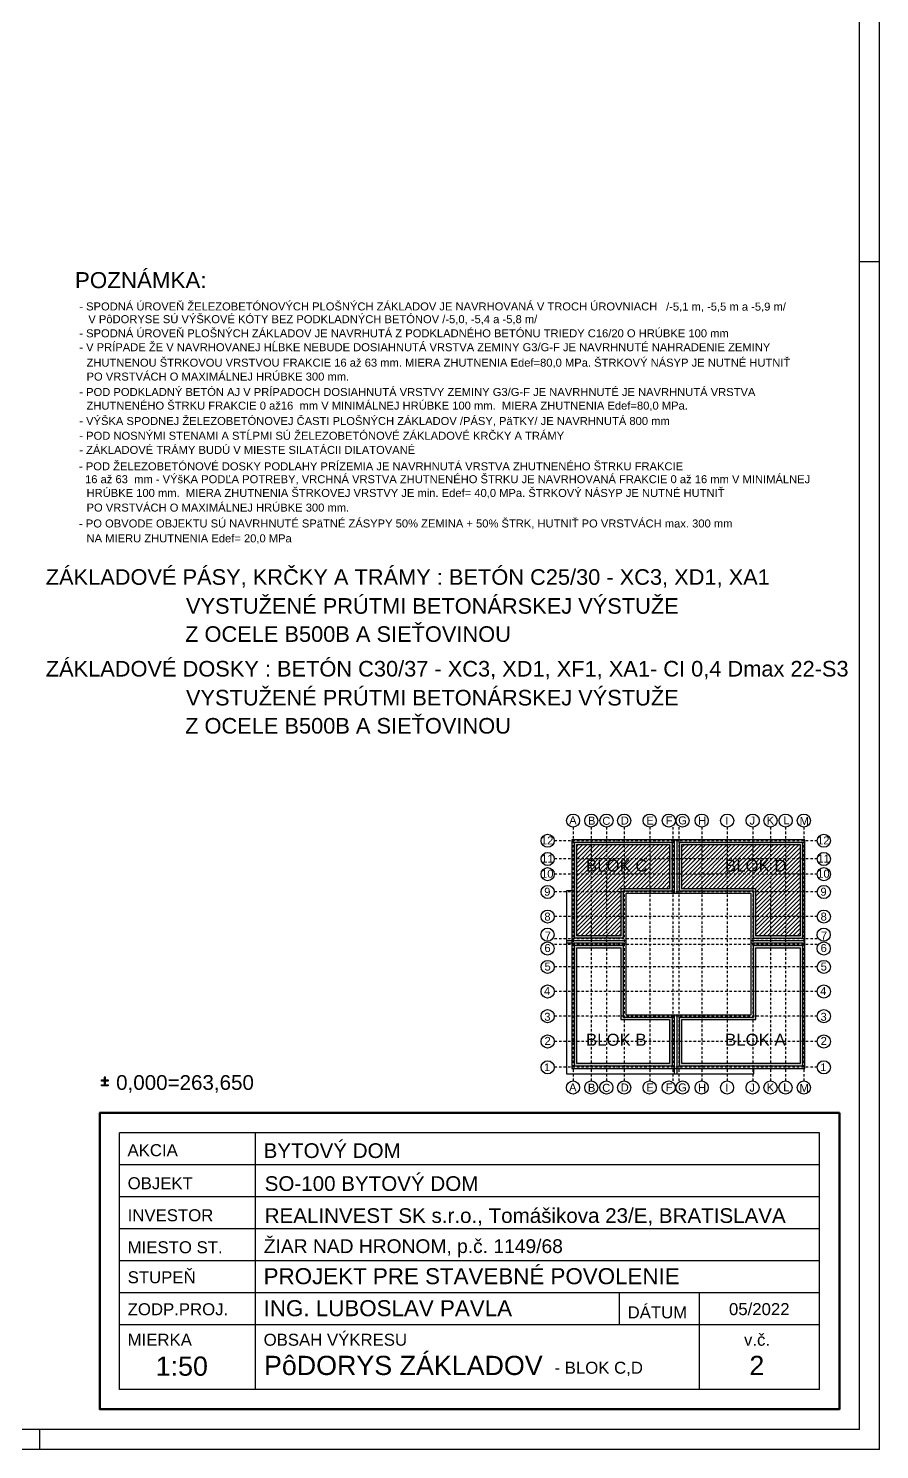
# Model space of a CAD drawing. Extents: x 4511820 to 5180432, y -1526536 to -944957.
# Drawn here: x 5159291 to 5169932, y -1469935 to -1452172 of the extents above; entities that cross this region are included whole.
import ezdxf

# ---------------------------------------------------------------- set-up
doc = ezdxf.new("R2010")
doc.units = 0
doc.header["$MEASUREMENT"] = 0
doc.linetypes.add('BODKOCIARKOVANA_3', pattern=[5.6, 3, -1.3, 0, -1.3])
for name, color, linetype in [('MÚRY', 1, 'CONTINUOUS'), ('osi', 253, 'CONTINUOUS'), ('TENKÁ', 7, 'CONTINUOUS'), ('ZARIADENIE', 47, 'CONTINUOUS'), ('ŠRAFY', 82, 'CONTINUOUS')]:
    doc.layers.add(name, color=color, linetype=linetype)
doc.styles.add('ARIAL', font='arial.ttf')
doc.styles.add('styl1', font='arial.ttf')
doc.styles.add('Style-Arial', font='arial.ttf')

# ---------------------------------------------------------------- blocks, each defined once
blk = doc.blocks.new('BLOKCD')
at = {"layer": 'ŠRAFY'}
h = blk.add_hatch(color=8, dxfattribs=at)
h.dxf.hatch_style = 1
h.paths.add_polyline_path([(4579621, -1404502), (4579621, -1405702), (4580233, -1405702), (4580233, -1405114), (4580842, -1405114), (4580842, -1404502)])
h.paths.add_polyline_path([(4580812, -1404532), (4580812, -1405084), (4580203, -1405084), (4580203, -1405672), (4579651, -1405672), (4579651, -1404532)], flags=16)
h = blk.add_hatch(dxfattribs=at)
h.set_pattern_fill('ANSI31', color=8, scale=300)
h.paths.add_polyline_path([(4579651, -1404532), (4579651, -1405672), (4580203, -1405672), (4580203, -1405084), (4580812, -1405084), (4580812, -1404532)])
h.paths.add_polyline_path([(4579745, -1404680), (4580565, -1404680), (4580565, -1404910), (4579745, -1404910)], flags=24)
h = blk.add_hatch(color=8, dxfattribs=at)
h.dxf.hatch_style = 1
h.paths.add_polyline_path([(4582473, -1404502), (4580934, -1404502), (4580934, -1405114), (4581861, -1405114), (4581861, -1405702), (4582473, -1405702)])
h.paths.add_polyline_path([(4582443, -1404532), (4582443, -1405672), (4581891, -1405672), (4581891, -1405084), (4580964, -1405084), (4580964, -1404532)], flags=16)
h = blk.add_hatch(dxfattribs=at)
h.set_pattern_fill('ANSI31', color=8, scale=300)
h.paths.add_polyline_path([(4580964, -1404532), (4580964, -1405084), (4581891, -1405084), (4581891, -1405672), (4582443, -1405672), (4582443, -1404532)])
h.paths.add_polyline_path([(4581483, -1404680), (4582300, -1404680), (4582300, -1404910), (4581483, -1404910)], flags=24)
h = blk.add_hatch(color=8, dxfattribs=at)
h.dxf.hatch_style = 1
h.paths.add_polyline_path([(4579621, -1405792), (4579621, -1407301), (4580842, -1407301), (4580842, -1406689), (4580233, -1406689), (4580233, -1405792)])
h.paths.add_polyline_path([(4580203, -1405822), (4580203, -1406719), (4580812, -1406719), (4580812, -1407271), (4579651, -1407271), (4579651, -1405822)], flags=16)
h = blk.add_hatch(color=8, dxfattribs=at)
h.dxf.hatch_style = 1
h.paths.add_polyline_path([(4581861, -1405792), (4581861, -1406689), (4580934, -1406689), (4580934, -1407301), (4582473, -1407301), (4582473, -1405792)])
h.paths.add_polyline_path([(4582443, -1405822), (4582443, -1407271), (4580964, -1407271), (4580964, -1406719), (4581891, -1406719), (4581891, -1405822)], flags=16)
at = {"layer": 'MÚRY'}
for p, q in [((4580852, -1404472), (4580920, -1404472)), ((4581831, -1405796), (4581831, -1405725))]:
    blk.add_line(p, q, dxfattribs=at)
for points in [[(4582503, -1404472), (4579591, -1404472), (4579591, -1407331), (4582503, -1407331)], [(4581831, -1405144), (4580263, -1405144), (4580263, -1406659), (4581831, -1406659)]]:
    blk.add_lwpolyline(points, close=True, dxfattribs=at)
at = {"layer": 'osi', "linetype": 'BODKOCIARKOVANA_3', "ltscale": 10}
for p, q in [((4579605, -1404315), (4579605, -1407488)), ((4579832, -1404315), (4579832, -1407488)), ((4580022, -1404315), (4580022, -1407488)), ((4580244, -1404315), (4580244, -1407488)), ((4580563, -1404315), (4580563, -1407488)), ((4580851, -1404315), (4580851, -1407488)), ((4580925, -1404315), (4580925, -1407488)), ((4581213, -1404315), (4581213, -1407488)), ((4581531, -1404315), (4581531, -1407488)), ((4581850, -1404315), (4581850, -1407488)), ((4582072, -1404315), (4582072, -1407488)), ((4582262, -1404315), (4582262, -1407488)), ((4582490, -1404315), (4582490, -1407488)), ((4582657, -1404485), (4579369, -1404485)), ((4582657, -1404713), (4579369, -1404713)), ((4582657, -1404903), (4579369, -1404903)), ((4582657, -1405125), (4579369, -1405125)), ((4582657, -1405433), (4579369, -1405433)), ((4582657, -1405712), (4579369, -1405712)), ((4582657, -1405782), (4579369, -1405782)), ((4582657, -1406062), (4579369, -1406062)), ((4582657, -1406370), (4579369, -1406370)), ((4582657, -1406678), (4579369, -1406678)), ((4582657, -1406995), (4579369, -1406995)), ((4582657, -1407317), (4579369, -1407317))]:
    blk.add_line(p, q, dxfattribs=at)
at = {"layer": 'TENKÁ'}
for p, q in [((4580872, -1405144), (4580872, -1404472)), ((4580904, -1405144), (4580904, -1404472)), ((4579524, -1405732), (4580263, -1405732)), ((4579524, -1405762), (4580263, -1405762)), ((4581831, -1405732), (4582503, -1405732)), ((4581831, -1405762), (4582503, -1405762)), ((4580872, -1407398), (4580872, -1406659)), ((4580904, -1407398), (4580904, -1406659))]:
    blk.add_line(p, q, dxfattribs=at)
blk.add_lwpolyline([(4579591, -1405110), (4579524, -1405110), (4579524, -1407398), (4581865, -1407398), (4581865, -1407331)], dxfattribs=at)
at = {"layer": 'TENKÁ', "color": 8, "ltscale": 0.25}
for centre in [(4579605, -1404233), (4579832, -1404233), (4580022, -1404233), (4580244, -1404233), (4580563, -1404233), (4580801, -1404233), (4580974, -1404233), (4581213, -1404233), (4581531, -1404233), (4581850, -1404233), (4582072, -1404233), (4582262, -1404233), (4582490, -1404233), (4579287, -1404485), (4582739, -1404485), (4579287, -1404713), (4582739, -1404713), (4579287, -1404903), (4582739, -1404903), (4579287, -1405125), (4582739, -1405125), (4579287, -1405433), (4582739, -1405433), (4579285, -1405659), (4582738, -1405659), (4579285, -1405832), (4582738, -1405832), (4579287, -1406062), (4582739, -1406062), (4579287, -1406370), (4582739, -1406370), (4579287, -1406678), (4582739, -1406678), (4579287, -1406995), (4582739, -1406995), (4579287, -1407317), (4582739, -1407317), (4579604, -1407570), (4579832, -1407570), (4580021, -1407570), (4580244, -1407570), (4580562, -1407570), (4580800, -1407570), (4580973, -1407570), (4581212, -1407570), (4581530, -1407570), (4581849, -1407570), (4582072, -1407570), (4582261, -1407570), (4582489, -1407570)]:
    blk.add_circle(centre, 82.2, dxfattribs=at)
at = {"layer": 'ŠRAFY', "color": 8}
blk.add_line((4581861, -1405702), (4582473, -1405702), dxfattribs=at)
for points in [[(4579621, -1404502), (4580842, -1404502), (4580842, -1405114), (4580233, -1405114), (4580233, -1405702), (4579621, -1405702)], [(4579651, -1404532), (4580812, -1404532), (4580812, -1405084), (4580203, -1405084), (4580203, -1405672), (4579651, -1405672)], [(4580964, -1404532), (4582443, -1404532), (4582443, -1405672), (4581891, -1405672), (4581891, -1405084), (4580964, -1405084)], [(4579621, -1405792), (4580233, -1405792), (4580233, -1406689), (4580842, -1406689), (4580842, -1407301), (4579621, -1407301)], [(4579651, -1405822), (4580203, -1405822), (4580203, -1406719), (4580812, -1406719), (4580812, -1407271), (4579651, -1407271)], [(4581861, -1405792), (4582473, -1405792), (4582473, -1407301), (4580934, -1407301), (4580934, -1406689), (4581861, -1406689)], [(4581891, -1405822), (4582443, -1405822), (4582443, -1407271), (4580964, -1407271), (4580964, -1406719), (4581891, -1406719)]]:
    blk.add_lwpolyline(points, close=True, dxfattribs=at)
blk.add_lwpolyline([(4581861, -1405702), (4581861, -1405114), (4580934, -1405114), (4580934, -1404502), (4582473, -1404502), (4582473, -1405702)], dxfattribs=at)
at = {"layer": 'TENKÁ', "color": 8, "ltscale": 0.25, "style": 'styl1'}
for s, height, p in [('A', 100, (4579556, -1404280)), ('B', 100, (4579791, -1404284)), ('C', 100, (4579970, -1404286)), ('D', 100, (4580201, -1404282)), ('E', 100, (4580521, -1404282)), ('F', 100, (4580763, -1404281)), ('G', 100, (4580919, -1404281)), ('H', 100, (4581168, -1404285)), ('I', 100, (4581508, -1404286)), ('J', 100, (4581810, -1404283)), ('K', 100, (4582024, -1404282)), ('L', 100, (4582233, -1404280)), ('M', 100, (4582437, -1404289)), ('12', 100, (4579203, -1404531)), ('12', 100, (4582655, -1404531)), ('11', 100, (4579206, -1404759)), ('11', 100, (4582659, -1404759)), ('10', 100, (4579205, -1404947)), ('10', 100, (4582657, -1404947)), ('9', 100, (4579244, -1405172)), ('9', 100, (4582697, -1405172)), ('8', 100, (4579246, -1405483)), ('8', 100, (4582699, -1405483)), ('6', 100, (4579247, -1405876)), ('7', 100, (4579251, -1405720)), ('6', 100, (4582699, -1405876)), ('7', 100, (4582703, -1405720)), ('5', 100, (4579248, -1406108)), ('5', 100, (4582700, -1406108)), ('4', 100, (4579241, -1406414)), ('4', 100, (4582694, -1406414)), ('3', 100, (4579245, -1406735)), ('3', 100, (4582698, -1406735)), ('2', 100, (4579248, -1407037)), ('2', 100, (4582700, -1407037)), ('1', 95, (4579243, -1407364)), ('1', 95, (4582695, -1407364)), ('A', 100, (4579555, -1407618)), ('B', 100, (4579790, -1407622)), ('C', 100, (4579969, -1407623)), ('D', 100, (4580200, -1407619)), ('E', 100, (4580520, -1407619)), ('F', 100, (4580762, -1407618)), ('G', 100, (4580918, -1407618)), ('H', 100, (4581167, -1407622)), ('I', 100, (4581507, -1407623)), ('J', 100, (4581809, -1407620)), ('K', 100, (4582024, -1407619)), ('L', 100, (4582232, -1407617)), ('M', 100, (4582436, -1407626))]:
    blk.add_text(s, height=height, dxfattribs=at).set_placement(p)
at = {"layer": 'TENKÁ', "lineweight": 40, "ltscale": 0.25, "style": 'ARIAL'}
for s, p in [('BLOK C', (4579767, -1404870)), ('BLOK D', (4581505, -1404870)), ('BLOK B', (4579767, -1407047)), ('BLOK A', (4581505, -1407047))]:
    blk.add_text(s, height=150, dxfattribs=at).set_placement(p)
blk = doc.blocks.new('01')
at = {"layer": 'TENKÁ'}
h = blk.add_hatch(color=256, dxfattribs=at)
h.dxf.hatch_style = 1
h.paths.add_polyline_path([(4169737, -1507850.5), (4169873, -1507850.5), (4169873, -1507792), (4169737, -1507792), (4169737, -1507656), (4169676, -1507656), (4169676, -1507792), (4169541, -1507792), (4169541, -1507850.5), (4169676, -1507850.5), (4169676, -1507983.5), (4169737, -1507983.5)])
h = blk.add_hatch(color=256, dxfattribs=at)
h.dxf.hatch_style = 1
h.paths.add_polyline_path([(4169541, -1508027.5), (4169541, -1508086), (4169873, -1508086), (4169873, -1508027.5)])
for points in [[(4169737, -1507792), (4169737, -1507656), (4169676, -1507656), (4169676, -1507792)], [(4169676, -1507850.5), (4169541, -1507850.5), (4169541, -1507792), (4169676, -1507792)], [(4169676, -1507850.5), (4169676, -1507983.5), (4169737, -1507983.5), (4169737, -1507850.5)], [(4169737, -1507792), (4169873, -1507792), (4169873, -1507850.5), (4169737, -1507850.5)]]:
    blk.add_lwpolyline(points, dxfattribs=at)
blk.add_lwpolyline([(4169541, -1508027.5), (4169873, -1508027.5), (4169873, -1508086), (4169541, -1508086)], close=True, dxfattribs=at)

msp = doc.modelspace()

# ---------------------------------------------------------------- linework, layer by layer
at = {"layer": 'TENKÁ', "color": 7}
for p, q in [((5169932, -1469935.424), (5169932, -1436577.046)), ((5169682, -1469685.424), (5169682, -1436827.046)), ((5169682, -1469685.424), (5092416.96, -1469685.424)), ((5169932, -1469935.424), (5092166.96, -1469935.424))]:
    msp.add_line(p, q, dxfattribs=at)
at = {"layer": 'TENKÁ', "ltscale": 0.25}
for p, q in [((5169682, -1455085.424), (5169932, -1455085.424)), ((5160432, -1469185.424), (5160432, -1465975.424)), ((5169182, -1465975.424), (5160432, -1465975.424)), ((5162132, -1469185.424), (5162132, -1465975.424)), ((5169182, -1469185.424), (5169182, -1465975.424)), ((5169182, -1466375.424), (5160432, -1466375.424)), ((5169182, -1466775.424), (5160432, -1466775.424)), ((5169182, -1467175.424), (5160432, -1467175.424)), ((5169182, -1467575.424), (5160432, -1467575.424)), ((5169182, -1467575.424), (5160432, -1467575.424)), ((5169182, -1467975.424), (5160432, -1467975.424)), ((5169182, -1467975.424), (5160432, -1467975.424)), ((5166682, -1468375.424), (5166682, -1467975.424)), ((5167682, -1469185.424), (5167682, -1467975.424)), ((5169182, -1468375.424), (5160432, -1468375.424)), ((5169182, -1468375.424), (5160432, -1468375.424)), ((5169182, -1469185.424), (5160432, -1469185.424)), ((5159432, -1469685.424), (5159432, -1469935.424)), ((5159432, -1469685.424), (5159432, -1469935.424))]:
    msp.add_line(p, q, dxfattribs=at)
at = {"layer": 'TENKÁ', "lineweight": 40, "ltscale": 0.25}
for p, q in [((5169432, -1465725.424), (5160182, -1465725.424)), ((5160182, -1465727.424), (5160182, -1469435.424)), ((5169432, -1465727.424), (5160182, -1465727.424)), ((5169432, -1465729.424), (5160182, -1465729.424)), ((5160184, -1465727.424), (5160184, -1469435.424)), ((5160186, -1465727.424), (5160186, -1469435.424)), ((5169428, -1465725.424), (5169428, -1469435.424)), ((5169430, -1465725.424), (5169430, -1469435.424)), ((5169432, -1465725.424), (5169432, -1469435.424)), ((5169432, -1469431.424), (5160182, -1469431.424)), ((5169432, -1469433.424), (5160182, -1469433.424)), ((5169432, -1469435.424), (5160182, -1469435.424))]:
    msp.add_line(p, q, dxfattribs=at)

# ---------------------------------------------------------------- block references
at = {"layer": 'osi', "color": 8}
msp.add_blockref('BLOKCD', (586495.5, -57840.567), dxfattribs=at)
at = {"layer": 'ZARIADENIE', "xscale": 0.25, "yscale": 0.25, "zscale": 0.25, "rotation": 359.9999999999999}
msp.add_blockref('01', (4117821.102, -1088367.566), dxfattribs=at)

# ---------------------------------------------------------------- texts
at = {"layer": 'MÚRY', "color": 0, "ltscale": 0.25, "style": 'Style-Arial'}
for s, height, p in [('POZNÁMKA: ', 200, (5159872.918, -1455418.356)), ('ZÁKLADOVÉ PÁSY, KRČKY A TRÁMY : BETÓN C25/30 - XC3, XD1, XA1', 195, (5159508.109, -1459126.72)), ('VYSTUŽENÉ PRÚTMI BETONÁRSKEJ VÝSTUŽE ', 195, (5161260.946, -1459488.299)), ('Z OCELE B500B A SIEŤOVINOU', 195, (5161250.977, -1459839.914)), ('ZÁKLADOVÉ DOSKY : BETÓN C30/37 - XC3, XD1, XF1, XA1- CI 0,4 Dmax 22-S3', 195, (5159508.109, -1460273.146)), ('VYSTUŽENÉ PRÚTMI BETONÁRSKEJ VÝSTUŽE ', 195, (5161260.946, -1460634.725)), ('Z OCELE B500B A SIEŤOVINOU', 195, (5161250.977, -1460986.34))]:
    msp.add_text(s, height=height, dxfattribs=at).set_placement(p)
at = {"layer": 'TENKÁ', "linetype": 'Continuous', "lineweight": 20, "style": 'ARIAL'}
for s, p in [('- SPODNÁ ÚROVEŇ ŽELEZOBETÓNOVÝCH PLOŠNÝCH ZÁKLADOV JE NAVRHOVANÁ V TROCH ÚROVNIACH ', (5159927.413, -1455697.041)), ('/-5,1 m, -5,5 m a -5,9 m/', (5167262.982, -1455699.284)), ('V PôDORYSE SÚ VÝŠKOVÉ KÓTY BEZ PODKLADNÝCH BETÓNOV /-5,0, -5,4 a -5,8 m/', (5160040.394, -1455856.544)), ('- SPODNÁ ÚROVEŇ PLOŠNÝCH ZÁKLADOV JE NAVRHUTÁ Z PODKLADNÉHO BETÓNU TRIEDY C16/20 O HRÚBKE 100 mm', (5159927.413, -1456033.237)), ('- V PRÍPADE ŽE V NAVRHOVANEJ HĹBKE NEBUDE DOSIAHNUTÁ VRSTVA ZEMINY G3/G-F JE NAVRHNUTÉ NAHRADENIE ZEMINY ', (5159927.413, -1456207.155)), ('ZHUTNENOU ŠTRKOVOU VRSTVOU FRAKCIE 16 až 63 mm. MIERA ZHUTNENIA Edef=80,0 MPa. ŠTRKOVÝ NÁSYP JE NUTNÉ HUTNIŤ', (5160018.152, -1456399.976)), ('PO VRSTVÁCH O MAXIMÁLNEJ HRÚBKE 300 mm.', (5160018.152, -1456573.893)), ('- POD PODKLADNÝ BETÓN AJ V PRÍPADOCH DOSIAHNUTÁ VRSTVY ZEMINY G3/G-F JE NAVRHNUTÉ JE NAVRHNUTÁ VRSTVA ', (5159927.413, -1456766.714)), ('ZHUTNENÉHO ŠTRKU FRAKCIE 0 až16  mm V MINIMÁLNEJ HRÚBKE 100 mm.  MIERA ZHUTNENIA Edef=80,0 MPa. ', (5160018.152, -1456936.85)), ('- VÝŠKA SPODNEJ ŽELEZOBETÓNOVEJ ČASTI PLOŠNÝCH ZÁKLADOV /PÁSY, PäTKY/ JE NAVRHNUTÁ 800 mm', (5159927.413, -1457129.14)), ('- POD NOSNÝMI STENAMI A STĹPMI SÚ ŽELEZOBETÓNOVÉ ZÁKLADOVÉ KRČKY A TRÁMY', (5159927.413, -1457313.454)), ('- ZÁKLADOVÉ TRÁMY BUDÚ V MIESTE SILATÁCII DILATOVANÉ', (5159927.413, -1457490.679)), ('- POD ŽELEZOBETÓNOVÉ DOSKY PODLAHY PRÍZEMIA JE NAVRHNUTÁ VRSTVA ZHUTNENÉHO ŠTRKU FRAKCIE ', (5159923.632, -1457695.375)), ('16 až 63  mm - VÝšKA PODĽA POTREBY, VRCHNÁ VRSTVA ZHUTNENÉHO ŠTRKU JE NAVRHOVANÁ FRAKCIE 0 až 16 mm V MINIMÁLNEJ', (5159999.248, -1457856.689)), ('HRÚBKE 100 mm.  MIERA ZHUTNENIA ŠTRKOVEJ VRSTVY JE min. Edef= 40,0 MPa. ŠTRKOVÝ NÁSYP JE NUTNÉ HUTNIŤ ', (5160018.152, -1458028.558)), ('PO VRSTVÁCH O MAXIMÁLNEJ HRÚBKE 300 mm.', (5160018.152, -1458211.455)), ('- PO OBVODE OBJEKTU SÚ NAVRHNUTÉ SPäTNÉ ZÁSYPY 50% ZEMINA + 50% ŠTRK, HUTNIŤ PO VRSTVÁCH max. 300 mm', (5159923.632, -1458409.947)), ('NA MIERU ZHUTNENIA Edef= 20,0 MPa', (5160018.152, -1458595.679))]:
    msp.add_text(s, height=100, dxfattribs=at).set_placement(p)
at = {"layer": 'TENKÁ', "lineweight": 40, "ltscale": 0.25, "style": 'ARIAL'}
for s, height, p in [('   0,000=263,650', 184, (5160173.663, -1465439.395)), ('AKCIA', 150, (5160530.171, -1466268.266)), ('BYTOVÝ DOM', 184, (5162232, -1466290.94)), ('SO-100 BYTOVÝ DOM', 184, (5162245.142, -1466702.719)), ('OBJEKT', 150, (5160532, -1466681.562)), ('INVESTOR', 150, (5160532, -1467081.562)), ('REALINVEST SK s.r.o., Tomášikova 23/E, BRATISLAVA', 184, (5162245.142, -1467102.719)), ('MIESTO ST.', 150, (5160532, -1467481.562)), ('ŽIAR NAD HRONOM, p.č. 1149/68', 172, (5162234.425, -1467478.829)), ('STUPEŇ', 150, (5160532, -1467856.562)), ('PROJEKT PRE STAVEBNÉ POVOLENIE', 200, (5162232.002, -1467868.035)), ('ZODP.PROJ.', 150, (5160532, -1468256.562)), ('ING. LUBOSLAV PAVLA', 200, (5162232.002, -1468268.035)), ('DÁTUM     ', 150, (5166782, -1468295.424)), ('05/2022', 150, (5168049.3, -1468254.681)), ('OBSAH VÝKRESU', 150, (5162232, -1468637.533)), ('v.č.', 150, (5168237.399, -1468637.533)), ('MIERKA             ', 150, (5160532, -1468637.533)), ('1:50', 240, (5160882.977, -1469012.56)), ('PôDORYS ZÁKLADOV', 240, (5162236.336, -1469003.438)), ('- BLOK C,D', 150, (5165868, -1468987.424)), ('2', 240, (5168304.836, -1469003.438))]:
    msp.add_text(s, height=height, dxfattribs=at).set_placement(p)

doc.saveas('drawing.dxf')
